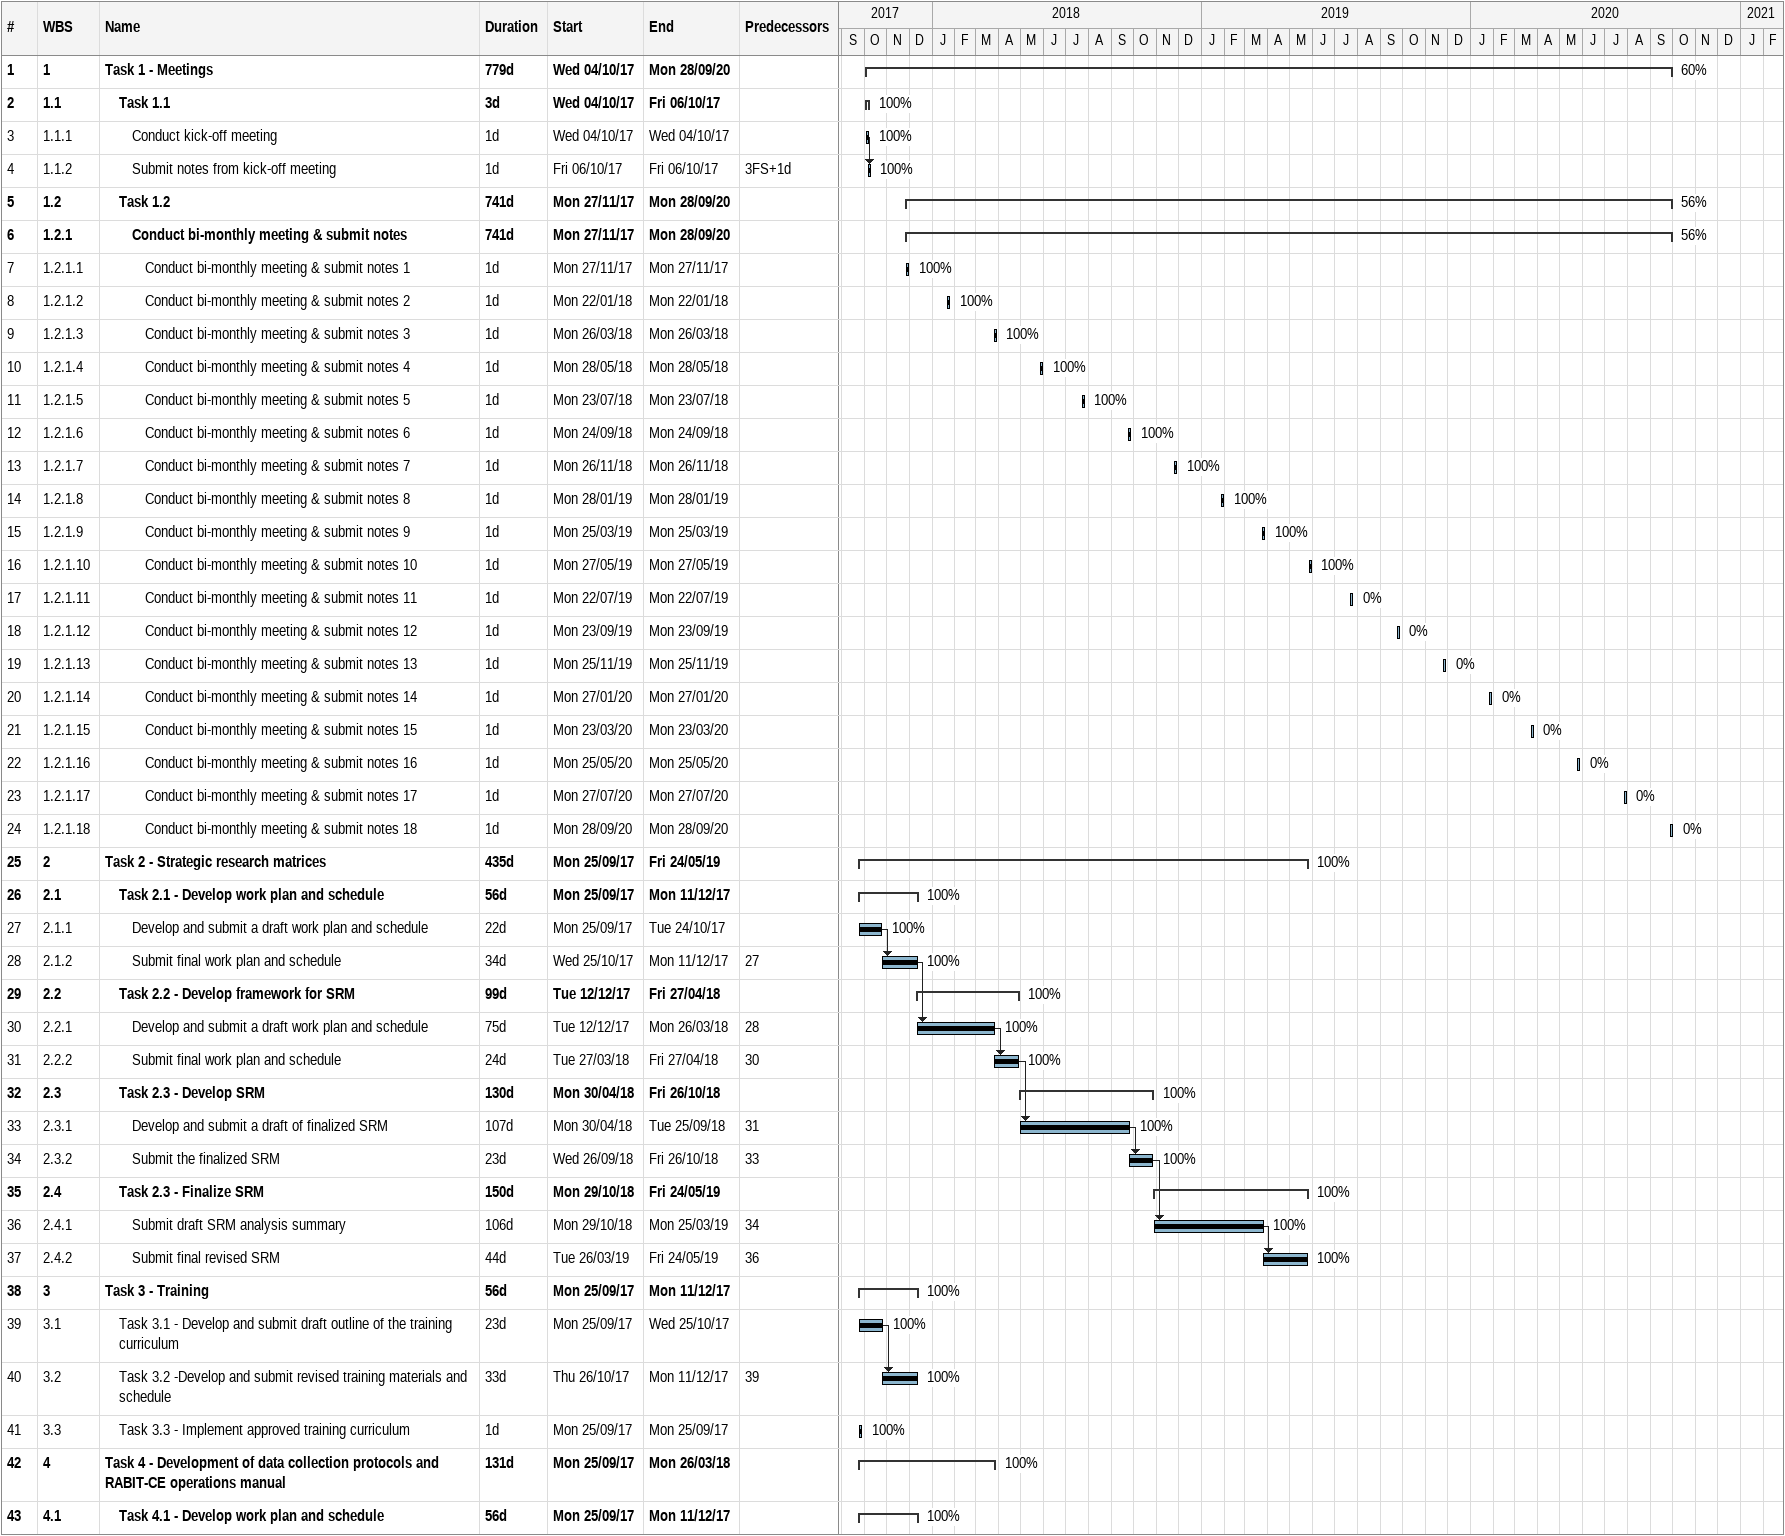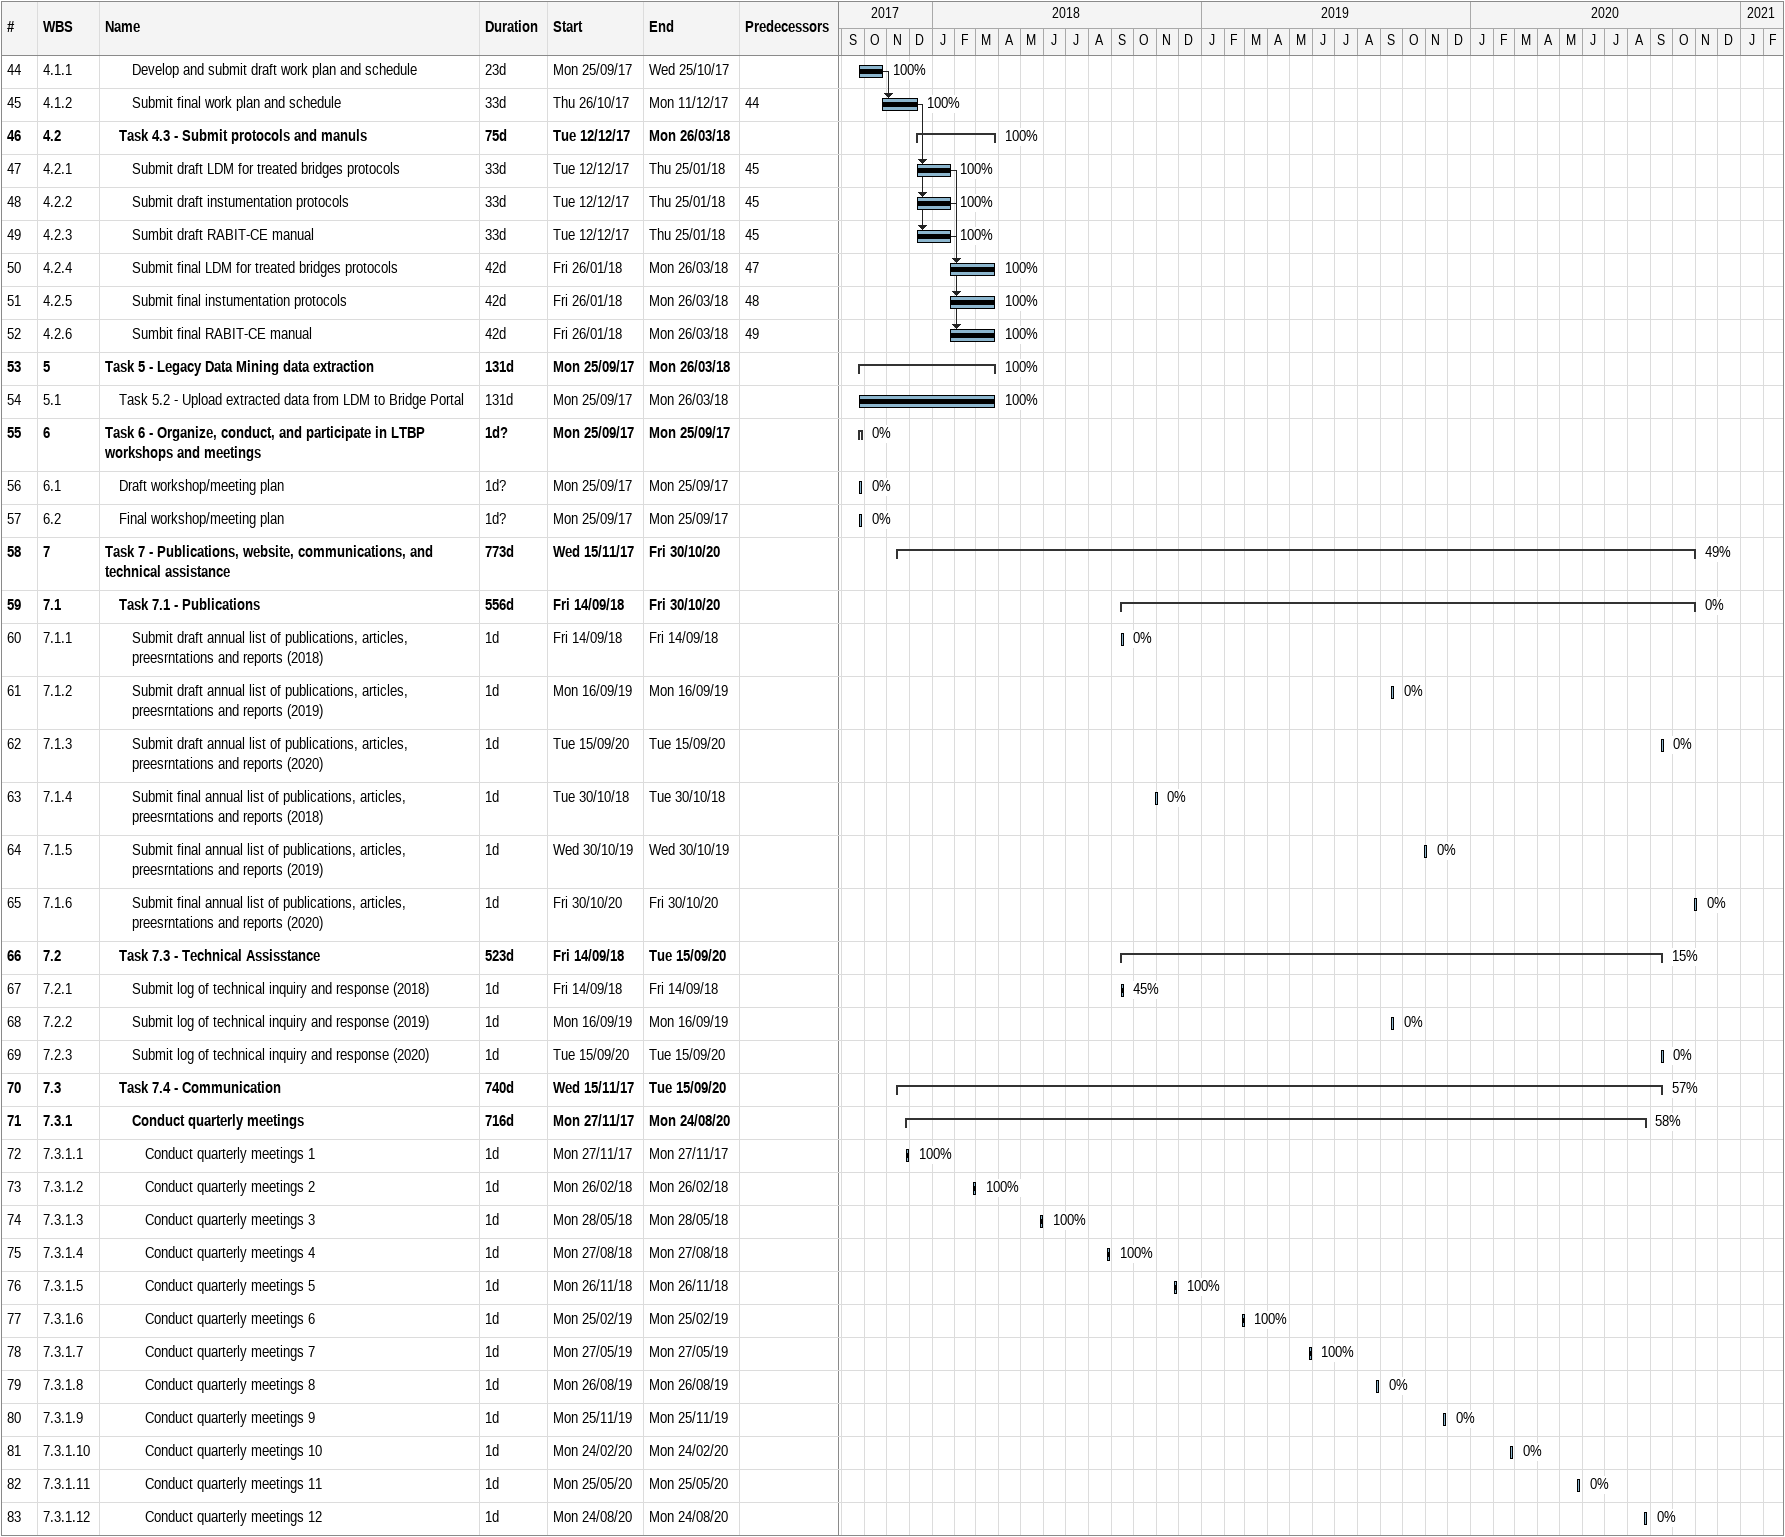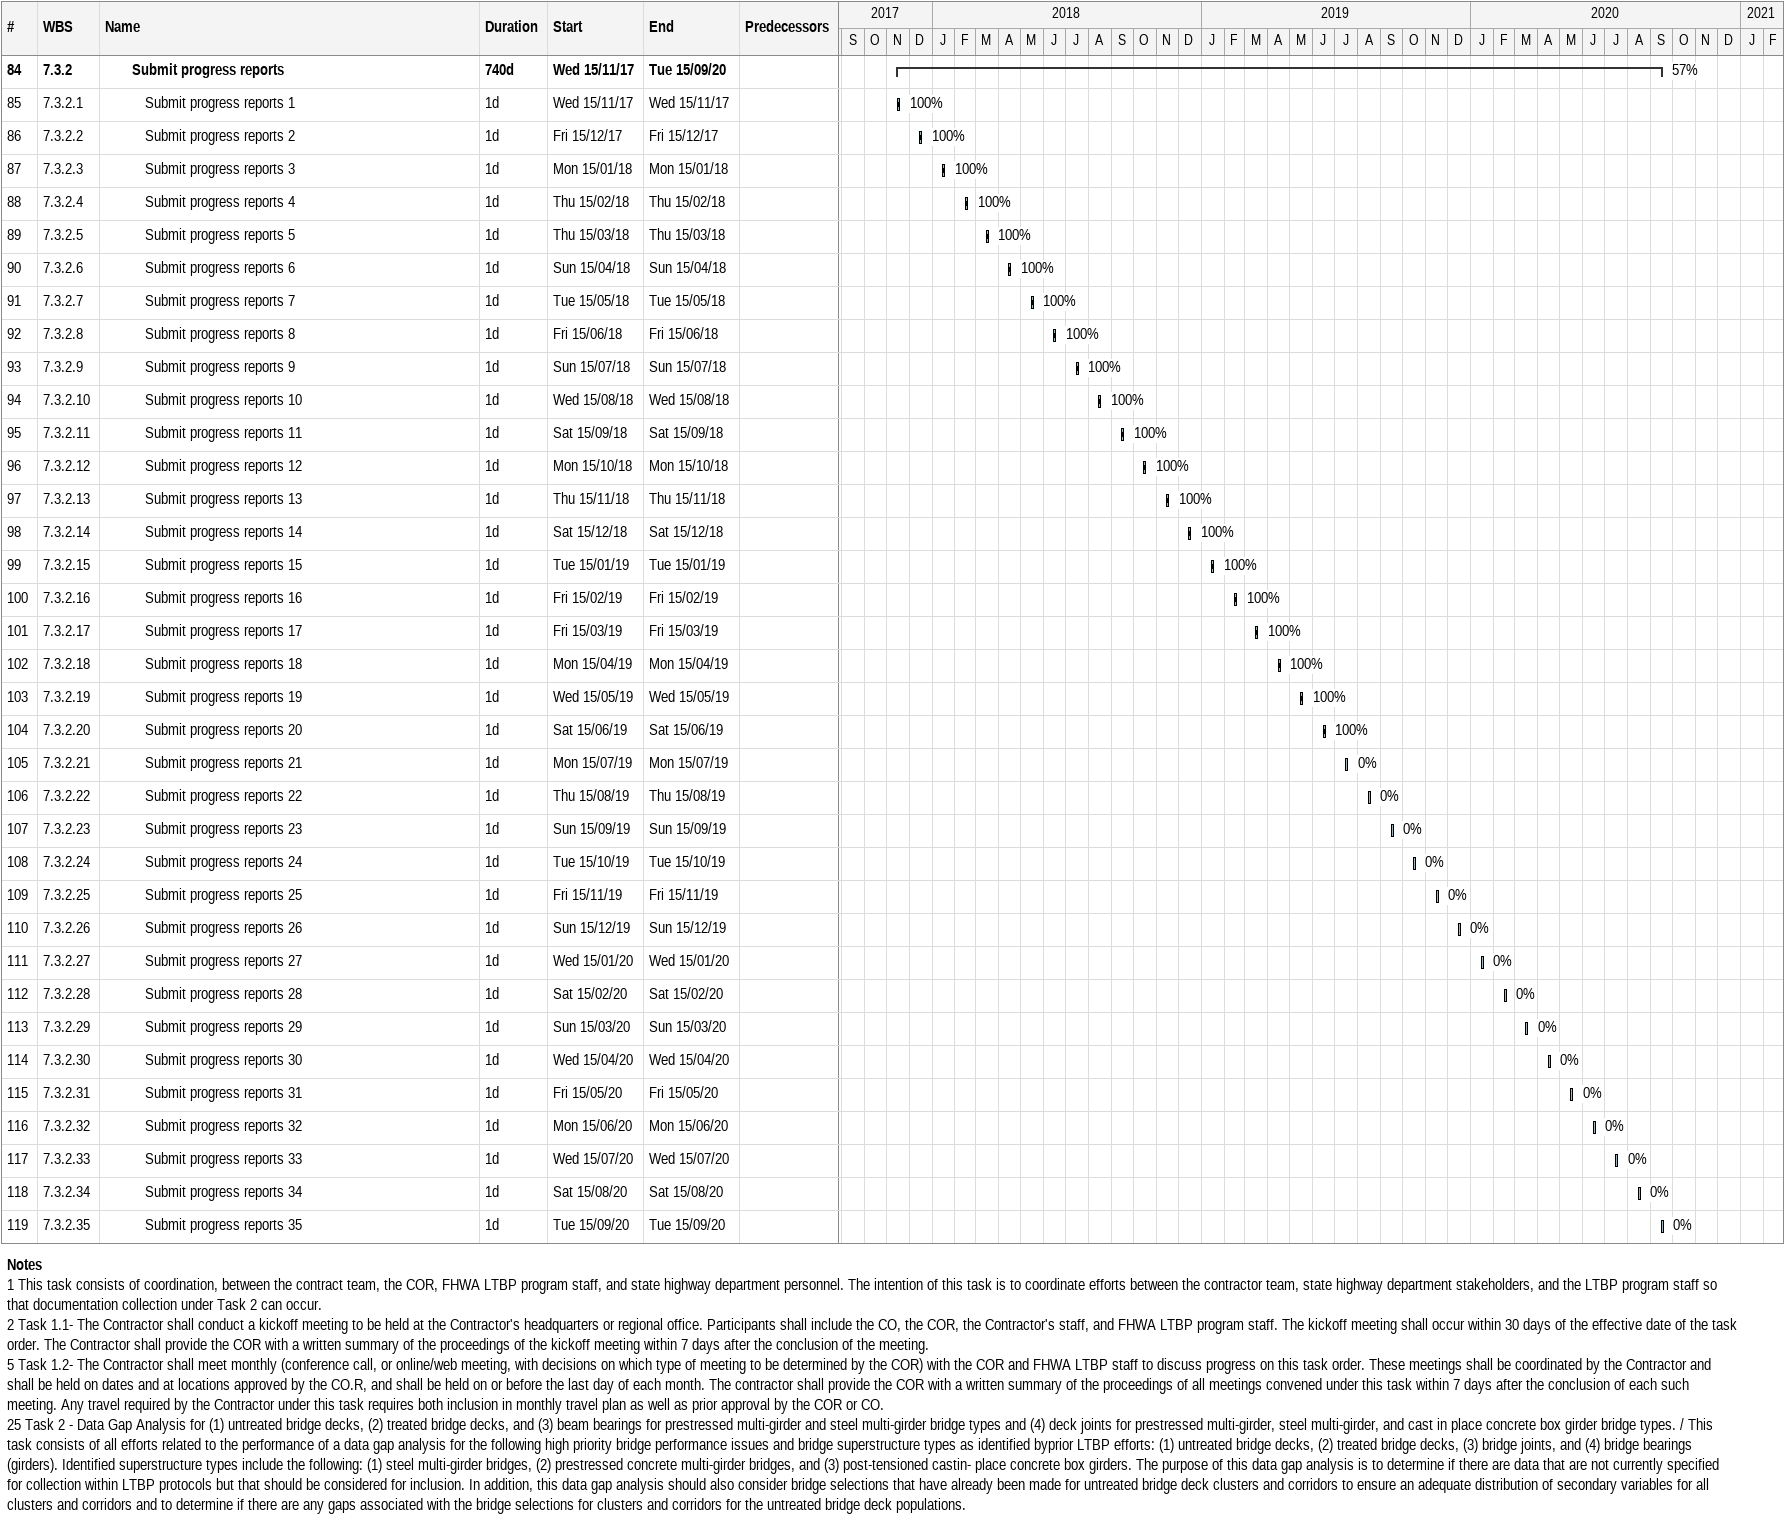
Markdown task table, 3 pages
| ID | WBS | Task | Duration | Start | Finish | Predecessors | % complete |
|---|---|---|---|---|---|---|---|
| 1 | 1 | **Task 1 - Meetings** | 779d | 2017-10-04 | 2020-09-28 |  | 60 |
| 2 | 1.1 | **Task 1.1** | 3d | 2017-10-04 | 2017-10-06 |  | 100 |
| 3 | 1.1.1 | Conduct kick-off meeting | 1d | 2017-10-04 | 2017-10-04 |  | 100 |
| 4 | 1.1.2 | Submit notes from kick-off meeting | 1d | 2017-10-06 | 2017-10-06 | 3FS+1d | 100 |
| 5 | 1.2 | **Task 1.2** | 741d | 2017-11-27 | 2020-09-28 |  | 56 |
| 6 | 1.2.1 | **Conduct bi-monthly meeting & submit notes** | 741d | 2017-11-27 | 2020-09-28 |  | 56 |
| 7 | 1.2.1.1 | Conduct bi-monthly meeting & submit notes 1 | 1d | 2017-11-27 | 2017-11-27 |  | 100 |
| 8 | 1.2.1.2 | Conduct bi-monthly meeting & submit notes 2 | 1d | 2018-01-22 | 2018-01-22 |  | 100 |
| 9 | 1.2.1.3 | Conduct bi-monthly meeting & submit notes 3 | 1d | 2018-03-26 | 2018-03-26 |  | 100 |
| 10 | 1.2.1.4 | Conduct bi-monthly meeting & submit notes 4 | 1d | 2018-05-28 | 2018-05-28 |  | 100 |
| 11 | 1.2.1.5 | Conduct bi-monthly meeting & submit notes 5 | 1d | 2018-07-23 | 2018-07-23 |  | 100 |
| 12 | 1.2.1.6 | Conduct bi-monthly meeting & submit notes 6 | 1d | 2018-09-24 | 2018-09-24 |  | 100 |
| 13 | 1.2.1.7 | Conduct bi-monthly meeting & submit notes 7 | 1d | 2018-11-26 | 2018-11-26 |  | 100 |
| 14 | 1.2.1.8 | Conduct bi-monthly meeting & submit notes 8 | 1d | 2019-01-28 | 2019-01-28 |  | 100 |
| 15 | 1.2.1.9 | Conduct bi-monthly meeting & submit notes 9 | 1d | 2019-03-25 | 2019-03-25 |  | 100 |
| 16 | 1.2.1.10 | Conduct bi-monthly meeting & submit notes 10 | 1d | 2019-05-27 | 2019-05-27 |  | 100 |
| 17 | 1.2.1.11 | Conduct bi-monthly meeting & submit notes 11 | 1d | 2019-07-22 | 2019-07-22 |  | 0 |
| 18 | 1.2.1.12 | Conduct bi-monthly meeting & submit notes 12 | 1d | 2019-09-23 | 2019-09-23 |  | 0 |
| 19 | 1.2.1.13 | Conduct bi-monthly meeting & submit notes 13 | 1d | 2019-11-25 | 2019-11-25 |  | 0 |
| 20 | 1.2.1.14 | Conduct bi-monthly meeting & submit notes 14 | 1d | 2020-01-27 | 2020-01-27 |  | 0 |
| 21 | 1.2.1.15 | Conduct bi-monthly meeting & submit notes 15 | 1d | 2020-03-23 | 2020-03-23 |  | 0 |
| 22 | 1.2.1.16 | Conduct bi-monthly meeting & submit notes 16 | 1d | 2020-05-25 | 2020-05-25 |  | 0 |
| 23 | 1.2.1.17 | Conduct bi-monthly meeting & submit notes 17 | 1d | 2020-07-27 | 2020-07-27 |  | 0 |
| 24 | 1.2.1.18 | Conduct bi-monthly meeting & submit notes 18 | 1d | 2020-09-28 | 2020-09-28 |  | 0 |
| 25 | 2 | **Task 2 - Strategic research matrices** | 435d | 2017-09-25 | 2019-05-24 |  | 100 |
| 26 | 2.1 | **Task 2.1 - Develop work plan and schedule** | 56d | 2017-09-25 | 2017-12-11 |  | 100 |
| 27 | 2.1.1 | Develop and submit a draft work plan and schedule | 22d | 2017-09-25 | 2017-10-24 |  | 100 |
| 28 | 2.1.2 | Submit final work plan and schedule | 34d | 2017-10-25 | 2017-12-11 | 27 | 100 |
| 29 | 2.2 | **Task 2.2 - Develop framework for SRM** | 99d | 2017-12-12 | 2018-04-27 |  | 100 |
| 30 | 2.2.1 | Develop and submit a draft work plan and schedule | 75d | 2017-12-12 | 2018-03-26 | 28 | 100 |
| 31 | 2.2.2 | Submit final work plan and schedule | 24d | 2018-03-27 | 2018-04-27 | 30 | 100 |
| 32 | 2.3 | **Task 2.3 - Develop SRM** | 130d | 2018-04-30 | 2018-10-26 |  | 100 |
| 33 | 2.3.1 | Develop and submit a draft of finalized SRM | 107d | 2018-04-30 | 2018-09-25 | 31 | 100 |
| 34 | 2.3.2 | Submit the finalized SRM | 23d | 2018-09-26 | 2018-10-26 | 33 | 100 |
| 35 | 2.4 | **Task 2.3 - Finalize SRM** | 150d | 2018-10-29 | 2019-05-24 |  | 100 |
| 36 | 2.4.1 | Submit draft SRM analysis summary | 106d | 2018-10-29 | 2019-03-25 | 34 | 100 |
| 37 | 2.4.2 | Submit final revised SRM | 44d | 2019-03-26 | 2019-05-24 | 36 | 100 |
| 38 | 3 | **Task 3 - Training** | 56d | 2017-09-25 | 2017-12-11 |  | 100 |
| 39 | 3.1 | Task 3.1 - Develop and submit draft outline of the training curriculum | 23d | 2017-09-25 | 2017-10-25 |  | 100 |
| 40 | 3.2 | Task 3.2 -Develop and submit revised training materials and schedule | 33d | 2017-10-26 | 2017-12-11 | 39 | 100 |
| 41 | 3.3 | Task 3.3 - Implement approved training curriculum | 1d | 2017-09-25 | 2017-09-25 |  | 100 |
| 42 | 4 | **Task 4 - Development of data collection protocols and RABIT-CE operations manual** | 131d | 2017-09-25 | 2018-03-26 |  | 100 |
| 43 | 4.1 | **Task 4.1 - Develop work plan and schedule** | 56d | 2017-09-25 | 2017-12-11 |  | 100 |
| 44 | 4.1.1 | Develop and submit draft work plan and schedule | 23d | 2017-09-25 | 2017-10-25 |  | 100 |
| 45 | 4.1.2 | Submit final work plan and schedule | 33d | 2017-10-26 | 2017-12-11 | 44 | 100 |
| 46 | 4.2 | **Task 4.3 - Submit protocols and manuls** | 75d | 2017-12-12 | 2018-03-26 |  | 100 |
| 47 | 4.2.1 | Submit draft LDM for treated bridges protocols | 33d | 2017-12-12 | 2018-01-25 | 45 | 100 |
| 48 | 4.2.2 | Submit draft instumentation protocols | 33d | 2017-12-12 | 2018-01-25 | 45 | 100 |
| 49 | 4.2.3 | Sumbit draft RABIT-CE manual | 33d | 2017-12-12 | 2018-01-25 | 45 | 100 |
| 50 | 4.2.4 | Submit final LDM for treated bridges protocols | 42d | 2018-01-26 | 2018-03-26 | 47 | 100 |
| 51 | 4.2.5 | Submit final instumentation protocols | 42d | 2018-01-26 | 2018-03-26 | 48 | 100 |
| 52 | 4.2.6 | Sumbit final RABIT-CE manual | 42d | 2018-01-26 | 2018-03-26 | 49 | 100 |
| 53 | 5 | **Task 5 - Legacy Data Mining data extraction** | 131d | 2017-09-25 | 2018-03-26 |  | 100 |
| 54 | 5.1 | Task 5.2 - Upload extracted data from LDM to Bridge Portal | 131d | 2017-09-25 | 2018-03-26 |  | 100 |
| 55 | 6 | **Task 6 - Organize, conduct, and participate in LTBP workshops and meetings** | 1d? | 2017-09-25 | 2017-09-25 |  | 0 |
| 56 | 6.1 | Draft workshop/meeting plan | 1d? | 2017-09-25 | 2017-09-25 |  | 0 |
| 57 | 6.2 | Final workshop/meeting plan | 1d? | 2017-09-25 | 2017-09-25 |  | 0 |
| 58 | 7 | **Task 7 - Publications, website, communications, and technical assistance** | 773d | 2017-11-15 | 2020-10-30 |  | 49 |
| 59 | 7.1 | **Task 7.1 - Publications** | 556d | 2018-09-14 | 2020-10-30 |  | 0 |
| 60 | 7.1.1 | Submit draft annual list of publications, articles, preesrntations and reports (2018) | 1d | 2018-09-14 | 2018-09-14 |  | 0 |
| 61 | 7.1.2 | Submit draft annual list of publications, articles, preesrntations and reports (2019) | 1d | 2019-09-16 | 2019-09-16 |  | 0 |
| 62 | 7.1.3 | Submit draft annual list of publications, articles, preesrntations and reports (2020) | 1d | 2020-09-15 | 2020-09-15 |  | 0 |
| 63 | 7.1.4 | Submit final annual list of publications, articles, preesrntations and reports (2018) | 1d | 2018-10-30 | 2018-10-30 |  | 0 |
| 64 | 7.1.5 | Submit final annual list of publications, articles, preesrntations and reports (2019) | 1d | 2019-10-30 | 2019-10-30 |  | 0 |
| 65 | 7.1.6 | Submit final annual list of publications, articles, preesrntations and reports (2020) | 1d | 2020-10-30 | 2020-10-30 |  | 0 |
| 66 | 7.2 | **Task 7.3 - Technical Assisstance** | 523d | 2018-09-14 | 2020-09-15 |  | 15 |
| 67 | 7.2.1 | Submit log of technical inquiry and response (2018) | 1d | 2018-09-14 | 2018-09-14 |  | 45 |
| 68 | 7.2.2 | Submit log of technical inquiry and response (2019) | 1d | 2019-09-16 | 2019-09-16 |  | 0 |
| 69 | 7.2.3 | Submit log of technical inquiry and response (2020) | 1d | 2020-09-15 | 2020-09-15 |  | 0 |
| 70 | 7.3 | **Task 7.4 - Communication** | 740d | 2017-11-15 | 2020-09-15 |  | 57 |
| 71 | 7.3.1 | **Conduct quarterly meetings** | 716d | 2017-11-27 | 2020-08-24 |  | 58 |
| 72 | 7.3.1.1 | Conduct quarterly meetings 1 | 1d | 2017-11-27 | 2017-11-27 |  | 100 |
| 73 | 7.3.1.2 | Conduct quarterly meetings 2 | 1d | 2018-02-26 | 2018-02-26 |  | 100 |
| 74 | 7.3.1.3 | Conduct quarterly meetings 3 | 1d | 2018-05-28 | 2018-05-28 |  | 100 |
| 75 | 7.3.1.4 | Conduct quarterly meetings 4 | 1d | 2018-08-27 | 2018-08-27 |  | 100 |
| 76 | 7.3.1.5 | Conduct quarterly meetings 5 | 1d | 2018-11-26 | 2018-11-26 |  | 100 |
| 77 | 7.3.1.6 | Conduct quarterly meetings 6 | 1d | 2019-02-25 | 2019-02-25 |  | 100 |
| 78 | 7.3.1.7 | Conduct quarterly meetings 7 | 1d | 2019-05-27 | 2019-05-27 |  | 100 |
| 79 | 7.3.1.8 | Conduct quarterly meetings 8 | 1d | 2019-08-26 | 2019-08-26 |  | 0 |
| 80 | 7.3.1.9 | Conduct quarterly meetings 9 | 1d | 2019-11-25 | 2019-11-25 |  | 0 |
| 81 | 7.3.1.10 | Conduct quarterly meetings 10 | 1d | 2020-02-24 | 2020-02-24 |  | 0 |
| 82 | 7.3.1.11 | Conduct quarterly meetings 11 | 1d | 2020-05-25 | 2020-05-25 |  | 0 |
| 83 | 7.3.1.12 | Conduct quarterly meetings 12 | 1d | 2020-08-24 | 2020-08-24 |  | 0 |
| 84 | 7.3.2 | **Submit progress reports** | 740d | 2017-11-15 | 2020-09-15 |  | 57 |
| 85 | 7.3.2.1 | Submit progress reports 1 | 1d | 2017-11-15 | 2017-11-15 |  | 100 |
| 86 | 7.3.2.2 | Submit progress reports 2 | 1d | 2017-12-15 | 2017-12-15 |  | 100 |
| 87 | 7.3.2.3 | Submit progress reports 3 | 1d | 2018-01-15 | 2018-01-15 |  | 100 |
| 88 | 7.3.2.4 | Submit progress reports 4 | 1d | 2018-02-15 | 2018-02-15 |  | 100 |
| 89 | 7.3.2.5 | Submit progress reports 5 | 1d | 2018-03-15 | 2018-03-15 |  | 100 |
| 90 | 7.3.2.6 | Submit progress reports 6 | 1d | 2018-04-15 | 2018-04-15 |  | 100 |
| 91 | 7.3.2.7 | Submit progress reports 7 | 1d | 2018-05-15 | 2018-05-15 |  | 100 |
| 92 | 7.3.2.8 | Submit progress reports 8 | 1d | 2018-06-15 | 2018-06-15 |  | 100 |
| 93 | 7.3.2.9 | Submit progress reports 9 | 1d | 2018-07-15 | 2018-07-15 |  | 100 |
| 94 | 7.3.2.10 | Submit progress reports 10 | 1d | 2018-08-15 | 2018-08-15 |  | 100 |
| 95 | 7.3.2.11 | Submit progress reports 11 | 1d | 2018-09-15 | 2018-09-15 |  | 100 |
| 96 | 7.3.2.12 | Submit progress reports 12 | 1d | 2018-10-15 | 2018-10-15 |  | 100 |
| 97 | 7.3.2.13 | Submit progress reports 13 | 1d | 2018-11-15 | 2018-11-15 |  | 100 |
| 98 | 7.3.2.14 | Submit progress reports 14 | 1d | 2018-12-15 | 2018-12-15 |  | 100 |
| 99 | 7.3.2.15 | Submit progress reports 15 | 1d | 2019-01-15 | 2019-01-15 |  | 100 |
| 100 | 7.3.2.16 | Submit progress reports 16 | 1d | 2019-02-15 | 2019-02-15 |  | 100 |
| 101 | 7.3.2.17 | Submit progress reports 17 | 1d | 2019-03-15 | 2019-03-15 |  | 100 |
| 102 | 7.3.2.18 | Submit progress reports 18 | 1d | 2019-04-15 | 2019-04-15 |  | 100 |
| 103 | 7.3.2.19 | Submit progress reports 19 | 1d | 2019-05-15 | 2019-05-15 |  | 100 |
| 104 | 7.3.2.20 | Submit progress reports 20 | 1d | 2019-06-15 | 2019-06-15 |  | 100 |
| 105 | 7.3.2.21 | Submit progress reports 21 | 1d | 2019-07-15 | 2019-07-15 |  | 0 |
| 106 | 7.3.2.22 | Submit progress reports 22 | 1d | 2019-08-15 | 2019-08-15 |  | 0 |
| 107 | 7.3.2.23 | Submit progress reports 23 | 1d | 2019-09-15 | 2019-09-15 |  | 0 |
| 108 | 7.3.2.24 | Submit progress reports 24 | 1d | 2019-10-15 | 2019-10-15 |  | 0 |
| 109 | 7.3.2.25 | Submit progress reports 25 | 1d | 2019-11-15 | 2019-11-15 |  | 0 |
| 110 | 7.3.2.26 | Submit progress reports 26 | 1d | 2019-12-15 | 2019-12-15 |  | 0 |
| 111 | 7.3.2.27 | Submit progress reports 27 | 1d | 2020-01-15 | 2020-01-15 |  | 0 |
| 112 | 7.3.2.28 | Submit progress reports 28 | 1d | 2020-02-15 | 2020-02-15 |  | 0 |
| 113 | 7.3.2.29 | Submit progress reports 29 | 1d | 2020-03-15 | 2020-03-15 |  | 0 |
| 114 | 7.3.2.30 | Submit progress reports 30 | 1d | 2020-04-15 | 2020-04-15 |  | 0 |
| 115 | 7.3.2.31 | Submit progress reports 31 | 1d | 2020-05-15 | 2020-05-15 |  | 0 |
| 116 | 7.3.2.32 | Submit progress reports 32 | 1d | 2020-06-15 | 2020-06-15 |  | 0 |
| 117 | 7.3.2.33 | Submit progress reports 33 | 1d | 2020-07-15 | 2020-07-15 |  | 0 |
| 118 | 7.3.2.34 | Submit progress reports 34 | 1d | 2020-08-15 | 2020-08-15 |  | 0 |
| 119 | 7.3.2.35 | Submit progress reports 35 | 1d | 2020-09-15 | 2020-09-15 |  | 0 |

Notes
- 1: This task consists of coordination, between the contract team, the COR, FHWA LTBP program staff, and state highway department personnel. The intention of this task is to coordinate efforts between the contractor team, state highway department stakeholders, and the LTBP program staff so that documentation collection under Task 2 can occur.
- 2: Task 1.1- The Contractor shall conduct a kickoff meeting to be held at the Contractor's headquarters or regional office. Participants shall include the CO, the COR, the Contractor's staff, and FHWA LTBP program staff. The kickoff meeting shall occur within 30 days of the effective date of the task order. The Contractor shall provide the COR with a written summary of the proceedings of the kickoff meeting within 7 days after the conclusion of the meeting.
- 5: Task 1.2- The Contractor shall meet monthly (conference call, or online/web meeting, with decisions on which type of meeting to be determined by the COR) with the COR and FHWA LTBP staff to discuss progress on this task order. These meetings shall be coordinated by the Contractor and shall be held on dates and at locations approved by the CO.R, and shall be held on or before the last day of each month. The contractor shall provide the COR with a written summary of the proceedings of all meetings convened under this task within 7 days after the conclusion of each such meeting. Any travel required by the Contractor under this task requires both inclusion in monthly travel plan as well as prior approval by the COR or CO.
- 25: Task 2 - Data Gap Analysis for (1) untreated bridge decks, (2) treated bridge decks, and (3) beam bearings for prestressed multi-girder and steel multi-girder bridge types and (4) deck joints for prestressed multi-girder, steel multi-girder, and cast in place concrete box girder bridge types. / This task consists of all efforts related to the performance of a data gap analysis for the following high priority bridge performance issues and bridge superstructure types as identified byprior LTBP efforts: (1) untreated bridge decks, (2) treated bridge decks, (3) bridge joints, and (4) bridge bearings (girders). Identified superstructure types include the following: (1) steel multi-girder bridges, (2) prestressed concrete multi-girder bridges, and (3) post-tensioned castin- place concrete box girders. The purpose of this data gap analysis is to determine if there are data that are not currently specified for collection within LTBP protocols but that should be considered for inclusion. In addition, this data gap analysis should also consider bridge selections that have already been made for untreated bridge deck clusters and corridors to ensure an adequate distribution of secondary variables for all clusters and corridors and to determine if there are any gaps associated with the bridge selections for clusters and corridors for the untreated bridge deck populations.
